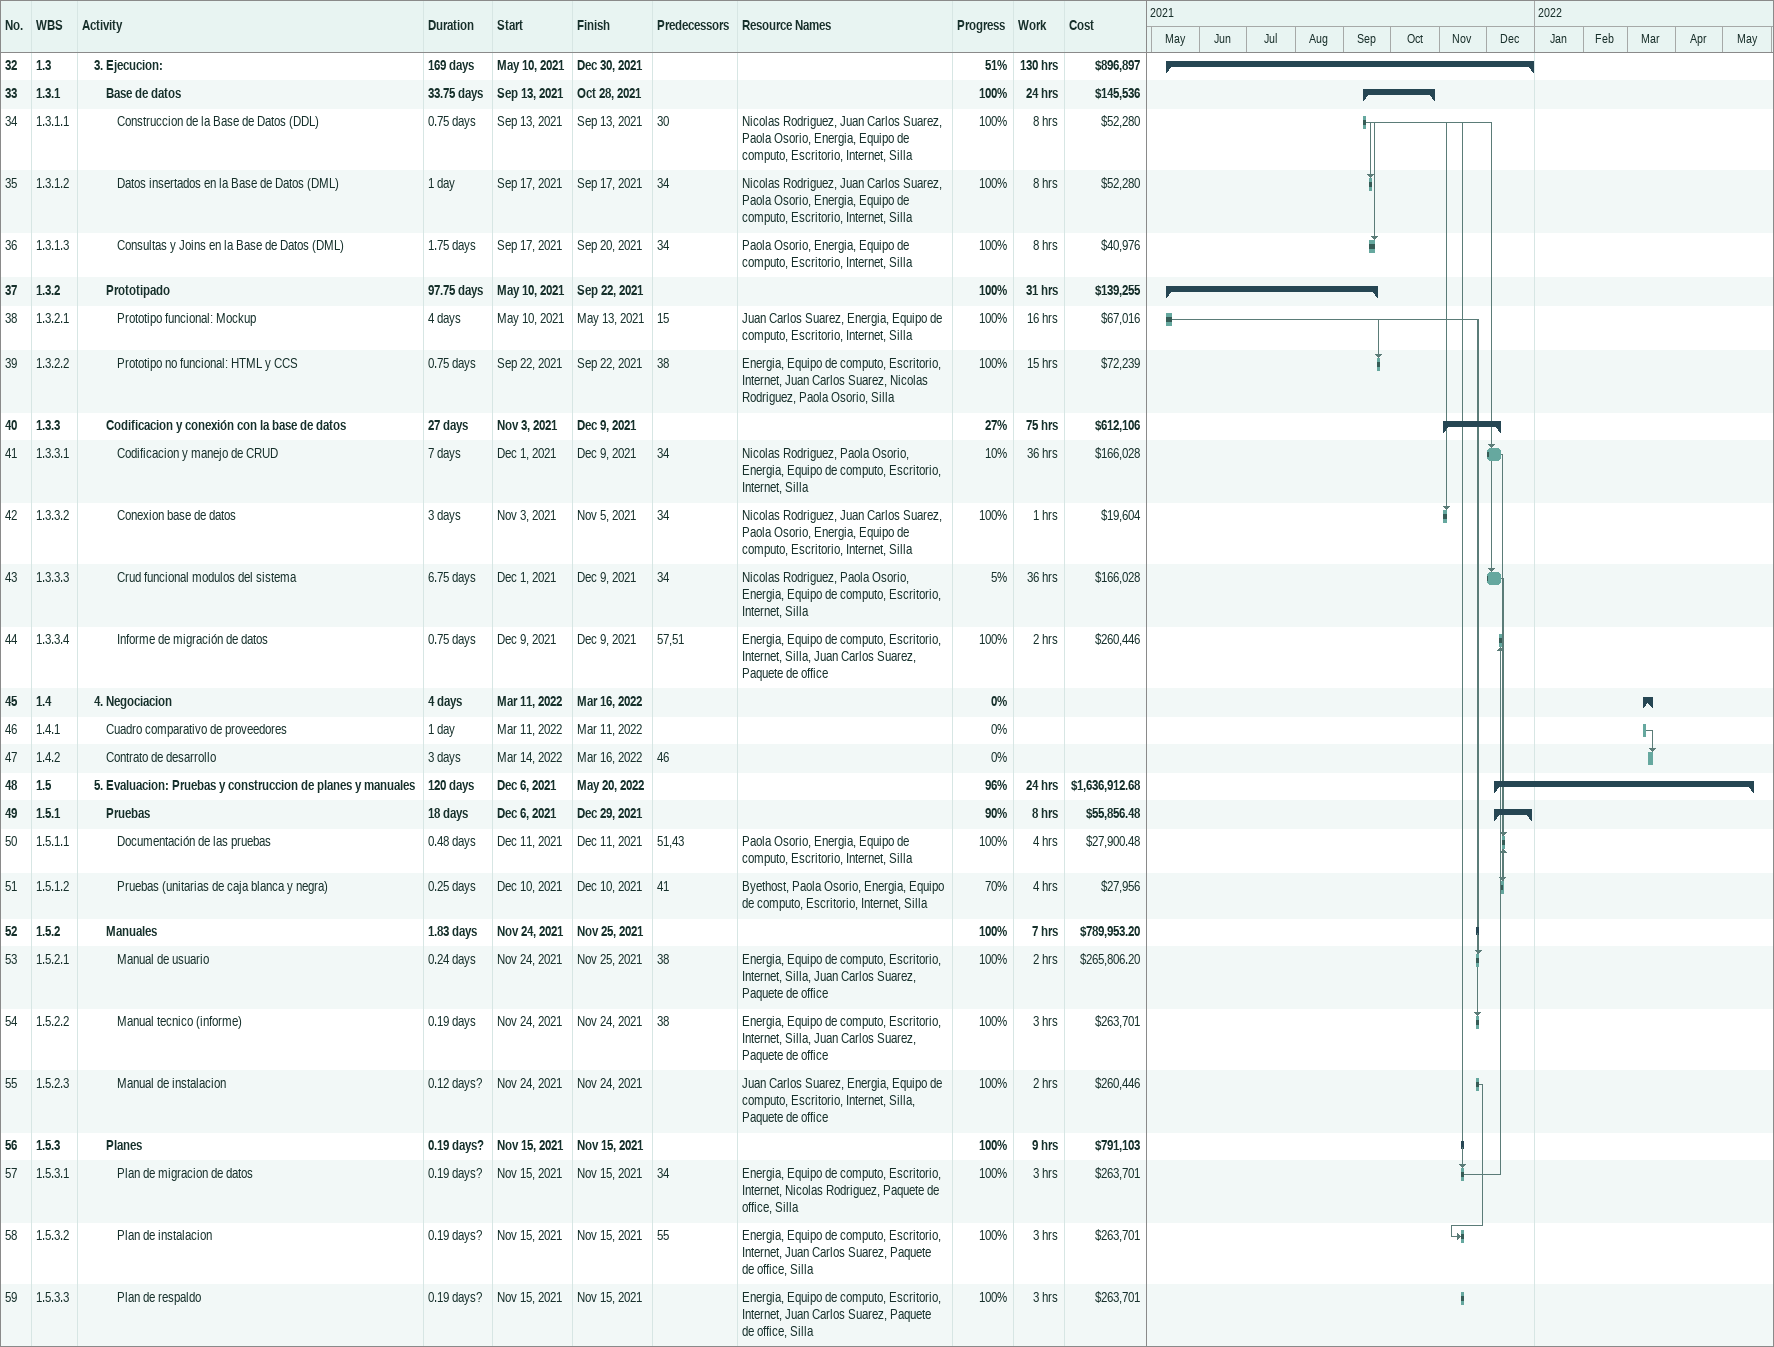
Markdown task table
| ID | WBS | Task | Duration | Start | Finish | Predecessors | Resources | % complete | Work (h) | Cost ($) |
|---|---|---|---|---|---|---|---|---|---|---|
| 32 | 1.3 | **3. Ejecucion:** | 169d | 2021-05-10 | 2021-12-30 |  |  | 51 | 130 | 896897 |
| 33 | 1.3.1 | **Base de datos** | 33.75d | 2021-09-13 | 2021-10-28 |  |  | 100 | 24 | 145536 |
| 34 | 1.3.1.1 | Construccion de la Base de Datos (DDL) | 0.75d | 2021-09-13 | 2021-09-13 | 30 | Nicolas Rodriguez, Juan Carlos Suarez, Paola Osorio, Energia, Equipo de computo, Escritorio, Internet, Silla | 100 | 8 | 52280 |
| 35 | 1.3.1.2 | Datos insertados en la Base de Datos (DML) | 1d | 2021-09-17 | 2021-09-17 | 34 | Nicolas Rodriguez, Juan Carlos Suarez, Paola Osorio, Energia, Equipo de computo, Escritorio, Internet, Silla | 100 | 8 | 52280 |
| 36 | 1.3.1.3 | Consultas y Joins en la Base de Datos (DML) | 1.75d | 2021-09-17 | 2021-09-20 | 34 | Paola Osorio, Energia, Equipo de computo, Escritorio, Internet, Silla | 100 | 8 | 40976 |
| 37 | 1.3.2 | **Prototipado** | 97.75d | 2021-05-10 | 2021-09-22 |  |  | 100 | 31 | 139255 |
| 38 | 1.3.2.1 | Prototipo funcional: Mockup | 4d | 2021-05-10 | 2021-05-13 | 15 | Juan Carlos Suarez, Energia, Equipo de computo, Escritorio, Internet, Silla | 100 | 16 | 67016 |
| 39 | 1.3.2.2 | Prototipo no funcional: HTML y CCS | 0.75d | 2021-09-22 | 2021-09-22 | 38 | Energia, Equipo de computo, Escritorio, Internet, Juan Carlos Suarez, Nicolas Rodriguez, Paola Osorio, Silla | 100 | 15 | 72239 |
| 40 | 1.3.3 | **Codificacion y conexión con la base de datos** | 27d | 2021-11-03 | 2021-12-09 |  |  | 27 | 75 | 612106 |
| 41 | 1.3.3.1 | Codificacion y manejo de CRUD | 7d | 2021-12-01 | 2021-12-09 | 34 | Nicolas Rodriguez, Paola Osorio, Energia, Equipo de computo, Escritorio, Internet, Silla | 10 | 36 | 166028 |
| 42 | 1.3.3.2 | Conexion base de datos | 3d | 2021-11-03 | 2021-11-05 | 34 | Nicolas Rodriguez, Juan Carlos Suarez, Paola Osorio, Energia, Equipo de computo, Escritorio, Internet, Silla | 100 | 1 | 19604 |
| 43 | 1.3.3.3 | Crud funcional modulos del sistema | 6.75d | 2021-12-01 | 2021-12-09 | 34 | Nicolas Rodriguez, Paola Osorio, Energia, Equipo de computo, Escritorio, Internet, Silla | 5 | 36 | 166028 |
| 44 | 1.3.3.4 | Informe de migración de datos | 0.75d | 2021-12-09 | 2021-12-09 | 57, 51 | Energia, Equipo de computo, Escritorio, Internet, Silla, Juan Carlos Suarez, Paquete de office | 100 | 2 | 260446 |
| 45 | 1.4 | **4. Negociacion** | 4d | 2022-03-11 | 2022-03-16 |  |  | 0 |  |  |
| 46 | 1.4.1 | Cuadro comparativo de proveedores | 1d | 2022-03-11 | 2022-03-11 |  |  | 0 |  |  |
| 47 | 1.4.2 | Contrato de desarrollo | 3d | 2022-03-14 | 2022-03-16 | 46 |  | 0 |  |  |
| 48 | 1.5 | **5. Evaluacion: Pruebas y construccion de planes y manuales** | 120d | 2021-12-06 | 2022-05-20 |  |  | 96 | 24 | 1636912.68 |
| 49 | 1.5.1 | **Pruebas** | 18d | 2021-12-06 | 2021-12-29 |  |  | 90 | 8 | 55856.48 |
| 50 | 1.5.1.1 | Documentación de las pruebas | 0.48d | 2021-12-11 | 2021-12-11 | 51, 43 | Paola Osorio, Energia, Equipo de computo, Escritorio, Internet, Silla | 100 | 4 | 27900.48 |
| 51 | 1.5.1.2 | Pruebas (unitarias de caja blanca y negra) | 0.25d | 2021-12-10 | 2021-12-10 | 41 | Byethost, Paola Osorio, Energia, Equipo de computo, Escritorio, Internet, Silla | 70 | 4 | 27956 |
| 52 | 1.5.2 | **Manuales** | 1.83d | 2021-11-24 | 2021-11-25 |  |  | 100 | 7 | 789953.20 |
| 53 | 1.5.2.1 | Manual de usuario | 0.24d | 2021-11-24 | 2021-11-25 | 38 | Energia, Equipo de computo, Escritorio, Internet, Silla, Juan Carlos Suarez, Paquete de office | 100 | 2 | 265806.20 |
| 54 | 1.5.2.2 | Manual tecnico (informe) | 0.19d | 2021-11-24 | 2021-11-24 | 38 | Energia, Equipo de computo, Escritorio, Internet, Silla, Juan Carlos Suarez, Paquete de office | 100 | 3 | 263701 |
| 55 | 1.5.2.3 | Manual de instalacion | 0.12d? | 2021-11-24 | 2021-11-24 |  | Juan Carlos Suarez, Energia, Equipo de computo, Escritorio, Internet, Silla, Paquete de office | 100 | 2 | 260446 |
| 56 | 1.5.3 | **Planes** | 0.19d? | 2021-11-15 | 2021-11-15 |  |  | 100 | 9 | 791103 |
| 57 | 1.5.3.1 | Plan de migracion de datos | 0.19d? | 2021-11-15 | 2021-11-15 | 34 | Energia, Equipo de computo, Escritorio, Internet, Nicolas Rodriguez, Paquete de office, Silla | 100 | 3 | 263701 |
| 58 | 1.5.3.2 | Plan de instalacion | 0.19d? | 2021-11-15 | 2021-11-15 | 55 | Energia, Equipo de computo, Escritorio, Internet, Juan Carlos Suarez, Paquete de office, Silla | 100 | 3 | 263701 |
| 59 | 1.5.3.3 | Plan de respaldo | 0.19d? | 2021-11-15 | 2021-11-15 |  | Energia, Equipo de computo, Escritorio, Internet, Juan Carlos Suarez, Paquete de office, Silla | 100 | 3 | 263701 |
